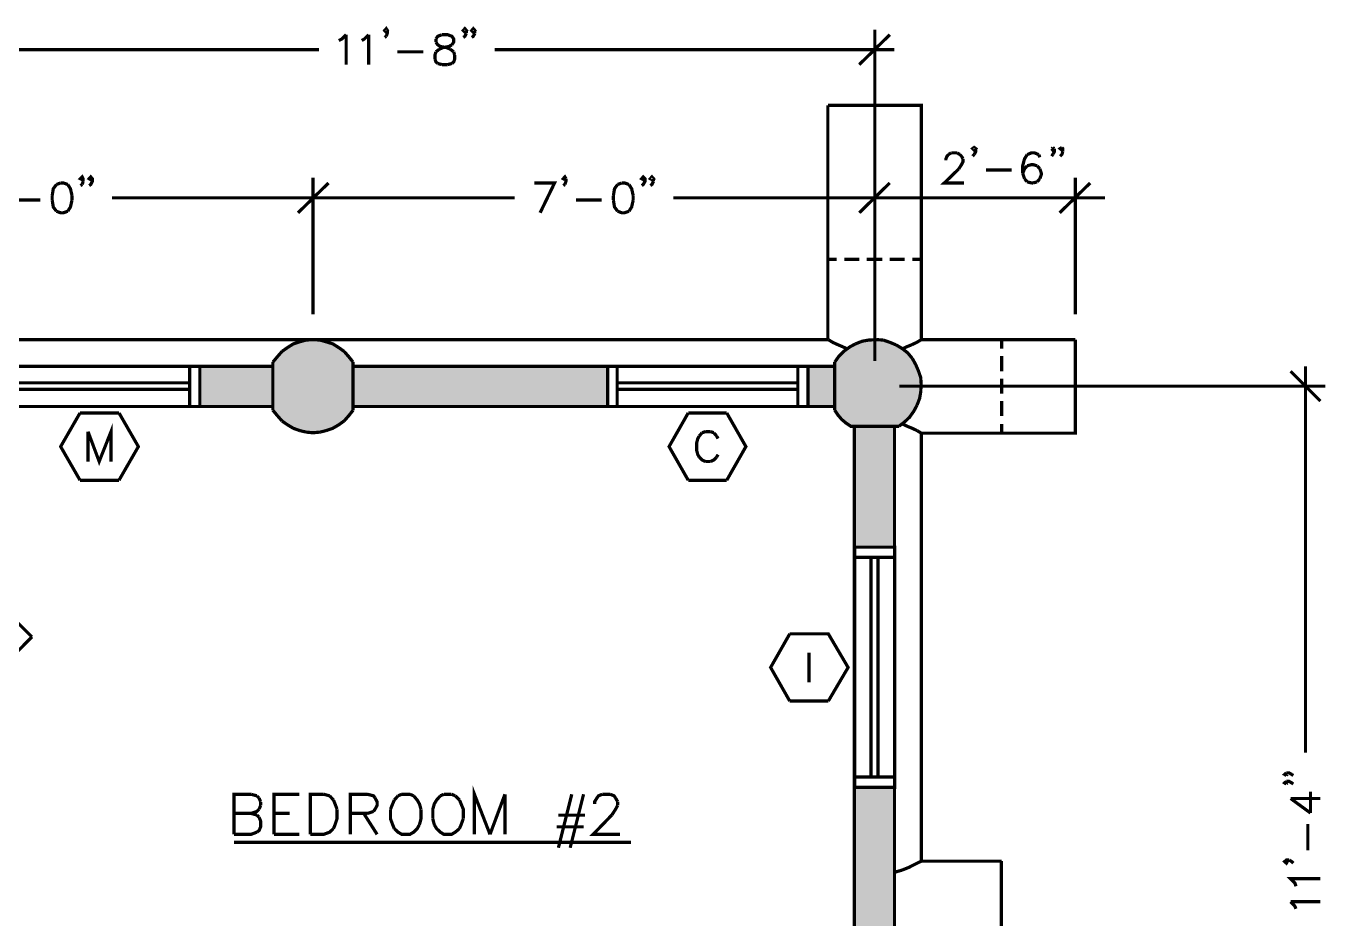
# Model space of a CAD drawing. Header units: millimetres. Extents: x 31 to 857, y 6 to 562.
# Drawn here: x 166.8 to 269.8, y 456.2 to 526.9 of the extents above; entities that cross this region are included whole.
import ezdxf

# ---------------------------------------------------------------- set-up
doc = ezdxf.new("R2010")
doc.units = ezdxf.units.MM
doc.layers.add('H', color=7, linetype='Continuous')
doc.layers.add('P', color=7, linetype='Continuous')

msp = doc.modelspace()

# ---------------------------------------------------------------- hatches: boundary and pattern name
at = {"layer": 'H', "linetype": 'Continuous'}
for points in [[(187.872, 501.65), (188.507, 501.915), (191.223, 501.65), (187.872, 501.65)], [(188.507, 501.915), (189.177, 502.038), (190.588, 501.915), (188.507, 501.915)], [(191.223, 501.65), (188.507, 501.915), (190.588, 501.915), (191.223, 501.65)], [(190.588, 501.915), (189.177, 502.038), (189.9, 502.038), (190.588, 501.915)], [(232.357, 501.65), (232.922, 501.862), (235.585, 501.65), (232.357, 501.65)], [(232.922, 501.862), (233.045, 501.915), (235.126, 501.862), (232.922, 501.862)], [(235.585, 501.65), (232.922, 501.862), (235.126, 501.862), (235.585, 501.65)], [(233.045, 501.915), (233.627, 502.038), (234.915, 501.915), (233.045, 501.915)], [(235.126, 501.862), (233.045, 501.915), (234.915, 501.915), (235.126, 501.862)], [(234.915, 501.915), (233.627, 502.038), (234.438, 502.038), (234.915, 501.915)], [(186.355, 500.257), (186.778, 500.803), (192.705, 500.257), (186.355, 500.257)], [(186.778, 500.803), (187.29, 501.28), (192.317, 500.803), (186.778, 500.803)], [(192.705, 500.257), (186.778, 500.803), (192.317, 500.803), (192.705, 500.257)], [(187.29, 501.28), (187.872, 501.65), (191.805, 501.28), (187.29, 501.28)], [(192.317, 500.803), (187.29, 501.28), (191.805, 501.28), (192.317, 500.803)], [(191.805, 501.28), (187.872, 501.65), (191.223, 501.65), (191.805, 501.28)], [(231.14, 500.68), (231.228, 500.803), (236.855, 500.68), (231.14, 500.68)], [(231.228, 500.803), (231.652, 501.191), (236.732, 500.803), (231.228, 500.803)], [(236.855, 500.68), (231.228, 500.803), (236.732, 500.803), (236.855, 500.68)], [(231.652, 501.191), (231.775, 501.315), (236.343, 501.191), (231.652, 501.191)], [(236.732, 500.803), (231.652, 501.191), (236.343, 501.191), (236.732, 500.803)], [(231.775, 501.315), (232.234, 501.615), (236.22, 501.315), (231.775, 501.315)], [(236.343, 501.191), (231.775, 501.315), (236.22, 501.315), (236.343, 501.191)], [(232.234, 501.615), (232.357, 501.65), (235.744, 501.615), (232.234, 501.615)], [(236.22, 501.315), (232.234, 501.615), (235.744, 501.615), (236.22, 501.315)], [(235.744, 501.615), (232.357, 501.65), (235.585, 501.65), (235.744, 501.615)], [(180.552, 496.746), (180.552, 499.921), (186.355, 496.746), (180.552, 496.746)], [(186.355, 496.746), (180.552, 499.921), (186.355, 499.921), (186.355, 496.746)], [(186.355, 496.447), (186.355, 500.257), (192.705, 496.447), (186.355, 496.447)], [(192.705, 496.447), (186.355, 500.257), (192.705, 500.257), (192.705, 496.447)], [(192.705, 496.746), (192.705, 499.921), (193.763, 496.746), (192.705, 496.746)], [(193.763, 496.746), (192.705, 499.921), (193.763, 499.921), (193.763, 496.746)], [(193.763, 496.746), (193.763, 499.921), (212.848, 496.746), (193.763, 496.746)], [(212.848, 496.746), (193.763, 499.921), (212.848, 499.921), (212.848, 496.746)], [(228.723, 496.746), (228.723, 499.921), (229.782, 496.746), (228.723, 496.746)], [(229.782, 496.746), (228.723, 499.921), (229.782, 499.921), (229.782, 496.746)], [(229.782, 496.746), (229.782, 499.921), (230.84, 496.746), (229.782, 496.746)], [(230.84, 496.746), (229.782, 499.921), (230.84, 499.921), (230.84, 496.746)], [(230.84, 500.257), (231.14, 500.68), (237.155, 500.257), (230.84, 500.257)], [(230.84, 500.133), (230.84, 500.257), (237.243, 500.133), (230.84, 500.133)], [(237.243, 500.133), (230.84, 500.257), (237.155, 500.257), (237.243, 500.133)], [(230.84, 499.445), (230.84, 500.133), (237.525, 499.445), (230.84, 499.445)], [(237.525, 499.445), (230.84, 500.133), (237.243, 500.133), (237.525, 499.445)], [(237.155, 500.257), (231.14, 500.68), (236.855, 500.68), (237.155, 500.257)], [(230.84, 498.775), (230.84, 499.445), (237.649, 498.775), (230.84, 498.775)], [(237.649, 498.775), (230.84, 499.445), (237.525, 499.445), (237.649, 498.775)], [(230.84, 498.052), (230.84, 498.775), (237.702, 498.052), (230.84, 498.052)], [(237.702, 498.052), (230.84, 498.775), (237.649, 498.775), (237.702, 498.052)], [(230.84, 497.381), (230.84, 498.052), (237.578, 497.381), (230.84, 497.381)], [(237.578, 497.381), (230.84, 498.052), (237.702, 498.052), (237.578, 497.381)], [(230.84, 496.693), (230.84, 497.381), (237.314, 496.693), (230.84, 496.693)], [(237.314, 496.693), (230.84, 497.381), (237.578, 497.381), (237.314, 496.693)], [(230.84, 496.447), (230.84, 496.693), (237.155, 496.447), (230.84, 496.447)], [(237.155, 496.447), (230.84, 496.693), (237.314, 496.693), (237.155, 496.447)], [(186.778, 495.9), (186.355, 496.447), (192.317, 495.9), (186.778, 495.9)], [(192.317, 495.9), (186.355, 496.447), (192.705, 496.447), (192.317, 495.9)], [(187.29, 495.388), (186.778, 495.9), (191.805, 495.388), (187.29, 495.388)], [(191.805, 495.388), (186.778, 495.9), (192.317, 495.9), (191.805, 495.388)], [(231.052, 496.111), (230.84, 496.447), (236.943, 496.111), (231.052, 496.111)], [(236.943, 496.111), (230.84, 496.447), (237.155, 496.447), (236.943, 496.111)], [(231.175, 495.935), (231.052, 496.111), (236.802, 495.935), (231.175, 495.935)], [(236.802, 495.935), (231.052, 496.111), (236.943, 496.111), (236.802, 495.935)], [(231.51, 495.6), (231.175, 495.935), (236.467, 495.6), (231.51, 495.6)], [(236.467, 495.6), (231.175, 495.935), (236.802, 495.935), (236.467, 495.6)], [(187.872, 495.053), (187.29, 495.388), (191.223, 495.053), (187.872, 495.053)], [(191.223, 495.053), (187.29, 495.388), (191.805, 495.388), (191.223, 495.053)], [(188.507, 494.788), (187.872, 495.053), (190.588, 494.788), (188.507, 494.788)], [(190.588, 494.788), (187.872, 495.053), (191.223, 495.053), (190.588, 494.788)], [(189.177, 494.665), (188.507, 494.788), (189.9, 494.665), (189.177, 494.665)], [(189.9, 494.665), (188.507, 494.788), (190.588, 494.788), (189.9, 494.665)], [(231.599, 495.512), (231.51, 495.6), (236.396, 495.512), (231.599, 495.512)], [(236.396, 495.512), (231.51, 495.6), (236.467, 495.6), (236.396, 495.512)], [(232.075, 495.177), (231.599, 495.512), (235.92, 495.177), (232.075, 495.177)], [(235.92, 495.177), (231.599, 495.512), (236.396, 495.512), (235.92, 495.177)], [(232.41, 485.599), (232.41, 495.177), (235.585, 485.599), (232.41, 485.599)], [(235.585, 485.599), (232.41, 495.177), (235.585, 495.177), (235.585, 485.599)], [(232.41, 466.549), (232.41, 466.602), (235.585, 466.549), (232.41, 466.549)], [(235.585, 466.549), (232.41, 466.602), (235.585, 466.602), (235.585, 466.549)], [(232.41, 429.56), (232.41, 466.549), (235.585, 429.56), (232.41, 429.56)], [(235.585, 429.56), (232.41, 466.549), (235.585, 466.549), (235.585, 429.56)]]:
    msp.add_hatch(color=256, dxfattribs=at).paths.add_polyline_path(points)

# ---------------------------------------------------------------- linework, layer by layer
at = {"layer": 'P', "const_width": 0.254}
for points in [[(195.404, 526.503), (195.315, 526.38), (195.192, 526.503), (195.315, 526.644), (195.404, 526.503)], [(195.404, 526.503), (195.404, 526.292), (195.315, 526.045)], [(201.665, 526.503), (201.542, 526.38), (201.418, 526.503), (201.542, 526.644), (201.665, 526.503)], [(201.665, 526.503), (201.665, 526.292)], [(202.336, 526.503), (202.212, 526.38), (202.089, 526.503), (202.212, 526.644), (202.336, 526.503)], [(202.336, 526.503), (202.336, 526.292)], [(234.015, 504.031), (234.015, 526.556)], [(191.558, 525.709), (191.805, 525.833), (192.14, 526.168)], [(192.14, 526.168), (192.14, 523.804)], [(193.375, 525.709), (193.587, 525.833), (193.922, 526.168)], [(193.922, 526.168), (193.922, 523.804)], [(195.315, 526.045), (195.192, 525.956)], [(199.725, 526.168), (199.39, 526.045), (199.249, 525.833)], [(199.249, 525.833), (199.249, 525.586)], [(199.249, 525.586), (199.39, 525.374), (199.602, 525.233), (200.06, 525.163), (200.395, 525.022)], [(200.519, 525.374), (200.66, 525.586), (200.66, 525.833), (200.519, 526.045), (200.184, 526.168), (199.725, 526.168), (199.725, 526.168)], [(201.665, 526.292), (201.542, 526.045), (201.418, 525.956)], [(202.336, 526.292), (202.212, 526.045), (202.089, 525.956)], [(232.78, 523.804), (235.197, 526.168)], [(158.327, 524.986), (189.988, 524.986)], [(196.197, 524.81), (198.243, 524.81)], [(199.178, 524.228), (199.178, 524.563), (199.249, 524.81)], [(199.249, 524.81), (199.513, 525.022)], [(199.513, 525.022), (199.849, 525.163), (200.272, 525.233)], [(200.272, 525.233), (200.519, 525.374)], [(200.395, 525.022), (200.66, 524.81)], [(200.731, 524.563), (200.731, 524.228), (200.66, 524.016), (200.519, 523.893)], [(200.66, 524.81), (200.731, 524.563)], [(235.567, 524.986), (203.906, 524.986)], [(199.39, 523.893), (199.249, 524.016), (199.178, 524.228)], [(199.725, 523.804), (199.39, 523.893)], [(200.184, 523.804), (199.725, 523.804)], [(200.519, 523.893), (200.184, 523.804)], [(230.293, 520.577), (237.702, 520.577), (237.702, 508.388)], [(230.293, 508.388), (230.293, 520.577)], [(242.006, 517.155), (241.882, 517.031), (241.759, 517.155), (241.882, 517.243), (242.006, 517.155)], [(242.006, 517.155), (242.006, 516.908), (241.882, 516.696)], [(248.02, 517.155), (248.109, 517.243)], [(248.232, 517.155), (248.109, 517.031), (248.02, 517.155)], [(248.109, 517.243), (248.232, 517.155)], [(248.232, 517.155), (248.232, 516.908), (248.109, 516.696)], [(248.902, 517.155), (248.832, 517.031), (248.691, 517.155), (248.832, 517.243)], [(248.832, 517.243), (248.902, 517.155), (248.902, 516.908)], [(239.642, 516.22), (239.642, 516.343), (239.73, 516.555), (239.854, 516.696)], [(239.854, 516.696), (240.065, 516.819)], [(240.065, 516.819), (240.524, 516.819)], [(240.524, 516.819), (240.736, 516.696)], [(241, 516.343), (241, 516.132), (240.877, 515.885), (240.665, 515.549)], [(240.736, 516.696), (240.877, 516.555)], [(240.877, 516.555), (241, 516.343)], [(241.882, 516.696), (241.759, 516.555)], [(246.08, 516.678), (245.868, 516.343), (245.727, 515.796), (245.727, 515.197)], [(246.997, 516.678), (246.662, 516.819), (246.415, 516.819), (246.08, 516.678)], [(247.086, 516.467), (246.997, 516.678)], [(248.109, 516.696), (248.02, 516.555)], [(248.902, 516.908), (248.832, 516.696), (248.691, 516.555)], [(240.665, 515.549), (239.518, 514.438), (241.088, 514.438)], [(242.817, 515.461), (244.845, 515.461)], [(245.868, 515.549), (245.727, 515.197)], [(245.727, 515.197), (245.868, 514.773)], [(246.08, 515.796), (245.868, 515.549)], [(246.874, 515.796), (246.539, 515.885), (246.415, 515.885), (246.08, 515.796)], [(247.086, 515.549), (246.874, 515.796)], [(247.086, 514.773), (247.209, 515.126), (247.209, 515.197), (247.086, 515.549)], [(169.192, 514.315), (168.945, 513.98), (168.857, 513.433)], [(169.527, 514.438), (169.192, 514.315)], [(170.092, 514.315), (169.739, 514.438), (169.527, 514.438), (169.527, 514.438)], [(170.427, 513.433), (170.303, 513.98), (170.092, 514.315)], [(171.238, 514.703), (171.097, 514.773), (171.238, 514.914), (171.309, 514.773), (171.309, 514.562)], [(171.238, 514.315), (171.097, 514.227)], [(171.309, 514.773), (171.238, 514.703)], [(171.309, 514.562), (171.238, 514.315)], [(172.032, 514.773), (171.909, 514.703), (171.785, 514.773), (171.909, 514.914), (172.032, 514.773), (172.032, 514.562), (171.909, 514.315), (171.785, 514.227)], [(188.33, 512.075), (190.747, 514.438)], [(190.747, 514.438), (188.33, 512.075)], [(189.512, 504.031), (189.512, 514.862)], [(189.512, 504.031), (189.512, 514.862)], [(207.045, 514.438), (208.65, 514.438), (207.504, 512.075)], [(209.462, 514.703), (209.338, 514.773), (209.462, 514.914), (209.55, 514.773)], [(209.462, 514.315), (209.338, 514.227)], [(209.55, 514.773), (209.462, 514.703)], [(209.55, 514.773), (209.55, 514.562), (209.462, 514.315)], [(213.642, 514.315), (213.395, 513.98), (213.307, 513.433)], [(213.977, 514.438), (213.642, 514.315)], [(214.542, 514.315), (214.189, 514.438), (213.977, 514.438), (213.977, 514.438)], [(214.877, 513.433), (214.753, 513.98), (214.542, 514.315)], [(215.812, 514.773), (215.671, 514.703), (215.547, 514.773), (215.671, 514.914), (215.812, 514.773), (215.812, 514.562), (215.671, 514.315), (215.547, 514.227)], [(216.482, 514.773), (216.359, 514.703), (216.235, 514.773), (216.359, 514.914), (216.482, 514.773)], [(216.482, 514.562), (216.359, 514.315), (216.235, 514.227)], [(216.482, 514.773), (216.482, 514.562)], [(232.78, 512.075), (235.197, 514.438)], [(232.78, 512.075), (235.197, 514.438)], [(234.015, 504.031), (234.015, 514.862)], [(234.015, 500.345), (234.015, 514.862)], [(245.868, 514.773), (246.08, 514.526)], [(246.08, 514.526), (246.415, 514.438)], [(246.415, 514.438), (246.539, 514.438)], [(246.539, 514.438), (246.874, 514.526)], [(246.874, 514.526), (247.086, 514.773)], [(251.072, 514.438), (248.655, 512.075)], [(249.89, 504.031), (249.89, 514.862)], [(165.894, 513.08), (167.922, 513.08)], [(168.857, 513.433), (168.857, 513.08)], [(168.857, 513.08), (168.945, 512.533), (169.192, 512.198)], [(170.092, 512.198), (170.303, 512.533), (170.427, 513.08)], [(170.427, 513.08), (170.427, 513.433)], [(191.135, 513.256), (173.602, 513.256)], [(187.96, 513.256), (205.475, 513.256)], [(210.344, 513.08), (212.372, 513.08)], [(213.307, 513.433), (213.307, 513.08)], [(213.307, 513.08), (213.395, 512.533), (213.642, 512.198)], [(214.542, 512.198), (214.753, 512.533), (214.877, 513.08)], [(214.877, 513.08), (214.877, 513.433)], [(235.585, 513.256), (218.052, 513.256)], [(234.015, 513.256), (231.599, 513.256)], [(234.015, 513.256), (249.89, 513.256)], [(249.89, 513.256), (252.254, 513.256)], [(169.192, 512.198), (169.527, 512.075), (169.739, 512.075), (170.092, 512.198)], [(213.642, 512.198), (213.977, 512.075), (214.189, 512.075), (214.542, 512.198)], [(230.999, 508.388), (230.293, 508.388)], [(230.293, 502.038), (230.293, 508.388)], [(232.78, 508.388), (231.599, 508.388)], [(234.597, 508.388), (233.38, 508.388)], [(236.379, 508.388), (235.197, 508.388)], [(237.702, 508.388), (236.978, 508.388)], [(237.702, 502.038), (237.702, 508.388)], [(230.293, 502.038), (148.802, 502.038)], [(188.454, 501.862), (187.96, 501.703), (187.484, 501.403), (187.06, 501.103)], [(188.965, 502.003), (188.454, 501.862)], [(190.077, 502.003), (189.512, 502.038), (188.965, 502.003)], [(190.571, 501.862), (190.077, 502.003)], [(191.558, 501.403), (191.082, 501.703), (190.571, 501.862)], [(230.329, 502.038), (230.664, 501.826)], [(230.664, 501.826), (231.052, 501.65)], [(232.481, 501.703), (232.022, 501.456), (231.546, 501.103), (231.175, 500.733), (230.84, 500.257)], [(234.139, 502.038), (233.539, 502.003), (233.027, 501.915), (232.481, 501.703)], [(234.685, 502.003), (234.139, 502.038)], [(235.708, 501.615), (235.197, 501.826), (234.685, 502.003)], [(236.978, 501.65), (237.349, 501.826)], [(237.349, 501.826), (237.702, 502.038)], [(244.052, 502.038), (237.702, 502.038)], [(244.052, 501.315), (244.052, 502.038)], [(249.89, 502.038), (249.89, 494.63), (244.052, 494.63)], [(244.052, 502.038), (249.89, 502.038)], [(187.06, 501.103), (186.69, 500.68), (186.337, 500.257)], [(191.982, 501.103), (191.558, 501.403)], [(192.352, 500.68), (191.982, 501.103)], [(192.687, 500.257), (192.352, 500.68)], [(231.052, 501.65), (231.422, 501.491), (231.81, 501.315)], [(236.202, 501.315), (235.708, 501.615)], [(236.202, 501.315), (236.59, 501.491), (236.978, 501.65)], [(236.978, 500.556), (236.626, 500.98), (236.202, 501.315)], [(244.052, 499.533), (244.052, 500.733)], [(148.237, 499.921), (186.337, 499.921)], [(180.552, 499.921), (180.552, 496.746), (164.677, 496.746)], [(180.552, 499.921), (164.677, 499.921), (164.677, 496.746)], [(179.74, 499.921), (179.74, 496.746)], [(186.337, 496.447), (186.337, 500.257)], [(192.687, 496.447), (192.687, 500.257)], [(192.687, 499.921), (230.84, 499.921)], [(228.723, 499.921), (228.723, 496.746), (212.848, 496.746)], [(228.723, 499.921), (212.848, 499.921), (212.848, 496.746)], [(213.607, 499.921), (213.607, 496.746)], [(227.912, 499.921), (227.912, 496.746)], [(230.84, 496.447), (230.84, 500.257)], [(237.684, 498.493), (237.649, 499.039), (237.472, 499.551), (237.261, 500.045), (236.978, 500.556)], [(268.129, 499.921), (268.129, 469.353)], [(179.74, 498.616), (165.47, 498.616)], [(227.912, 498.616), (213.607, 498.616)], [(244.052, 497.769), (244.052, 498.951)], [(269.311, 497.17), (266.947, 499.533)], [(179.74, 498.105), (165.47, 498.105)], [(227.912, 498.105), (213.607, 498.105)], [(235.955, 498.352), (269.699, 498.352)], [(237.349, 496.835), (237.561, 497.381), (237.649, 497.893), (237.684, 498.493)], [(160.937, 493.783), (160.937, 496.746), (186.337, 496.746)], [(192.687, 496.746), (230.84, 496.746)], [(235.92, 495.177), (236.379, 495.529), (236.767, 495.9), (237.102, 496.376), (237.349, 496.835)], [(244.052, 495.988), (244.052, 497.17)], [(171.062, 490.908), (169.527, 493.571), (171.062, 496.235)], [(171.062, 496.235), (174.149, 496.235)], [(171.062, 496.235), (171.062, 496.235)], [(174.149, 496.235), (175.683, 493.571), (174.149, 490.908)], [(186.337, 496.447), (186.69, 496.023)], [(186.69, 496.023), (187.06, 495.6)], [(187.06, 495.6), (187.484, 495.3)], [(190.571, 494.841), (191.082, 495.018), (191.558, 495.3), (191.982, 495.6)], [(191.982, 495.6), (192.352, 496.023), (192.687, 496.447)], [(219.234, 490.908), (217.717, 493.571), (219.234, 496.235)], [(219.234, 496.235), (222.285, 496.235)], [(219.234, 496.235), (219.234, 496.235)], [(222.285, 496.235), (223.802, 493.571), (222.285, 490.908)], [(230.84, 496.447), (231.087, 496.076), (231.387, 495.723), (231.722, 495.441), (232.11, 495.177)], [(171.697, 494.753), (172.579, 492.39), (173.514, 494.753), (173.514, 492.39)], [(171.697, 492.39), (171.697, 494.753)], [(187.484, 495.3), (187.96, 495.018), (188.454, 494.841)], [(188.454, 494.841), (188.965, 494.718)], [(188.965, 494.718), (189.512, 494.665), (190.077, 494.718)], [(190.077, 494.718), (190.571, 494.841)], [(220.327, 494.665), (220.116, 494.418)], [(220.592, 494.753), (220.327, 494.665)], [(221.015, 494.753), (220.592, 494.753)], [(221.262, 494.665), (221.015, 494.753)], [(221.474, 494.418), (221.262, 494.665)], [(232.057, 495.177), (235.92, 495.177)], [(232.392, 429.56), (232.392, 495.177)], [(235.567, 429.56), (235.567, 495.177)], [(236.978, 495.018), (236.59, 495.177), (236.202, 495.353)], [(237.349, 494.841), (236.978, 495.018)], [(237.702, 494.63), (237.349, 494.841)], [(244.052, 494.63), (237.702, 494.63)], [(237.702, 460.763), (237.702, 494.63)], [(244.052, 494.63), (244.052, 495.353)], [(220.116, 494.418), (219.992, 494.206), (219.904, 493.871), (219.904, 493.272), (219.992, 492.936), (220.116, 492.725)], [(221.597, 494.206), (221.474, 494.418)], [(220.116, 492.725), (220.327, 492.513), (220.592, 492.39)], [(221.015, 492.39), (221.262, 492.513), (221.474, 492.725)], [(221.474, 492.725), (221.597, 492.936)], [(220.592, 492.39), (221.015, 492.39)], [(174.149, 490.908), (171.062, 490.908)], [(222.285, 490.908), (219.234, 490.908)], [(232.41, 466.566), (232.41, 485.616), (235.585, 485.616), (235.585, 466.602), (232.41, 466.602)], [(232.392, 484.805), (235.567, 484.805)], [(233.715, 467.413), (233.715, 484.805)], [(234.262, 467.413), (234.262, 484.805)], [(167.252, 478.508), (163.901, 481.842), (160.514, 478.508), (163.901, 475.121), (163.901, 475.121)], [(163.901, 475.121), (167.252, 478.508)], [(227.277, 473.428), (225.76, 476.091), (227.277, 478.755), (227.277, 478.755)], [(227.277, 478.755), (230.329, 478.755), (231.898, 476.091), (230.329, 473.428)], [(228.794, 474.909), (228.794, 477.273)], [(230.329, 473.428), (227.277, 473.428)], [(266.612, 467.536), (266.471, 467.625), (266.612, 467.748)], [(266.612, 467.748), (266.682, 467.625)], [(266.612, 467.748), (266.823, 467.748), (267.035, 467.625)], [(232.392, 467.413), (235.567, 467.413)], [(266.612, 466.866), (266.471, 466.954), (266.612, 467.078)], [(266.682, 467.625), (266.612, 467.536)], [(266.612, 467.078), (266.682, 466.954)], [(266.612, 467.078), (266.823, 467.078), (267.035, 466.954)], [(266.682, 466.954), (266.612, 466.866)], [(267.035, 467.625), (267.159, 467.536)], [(267.035, 466.954), (267.159, 466.866)], [(183.25, 462.88), (183.25, 466.055), (184.609, 466.055)], [(184.609, 466.055), (185.067, 465.931)], [(185.067, 465.931), (185.244, 465.755)], [(185.244, 465.755), (185.367, 465.455)], [(186.425, 462.88), (186.425, 466.055), (188.419, 466.055)], [(189.301, 462.88), (189.301, 466.055), (190.359, 466.055)], [(190.359, 466.055), (190.835, 465.931)], [(190.835, 465.931), (191.135, 465.596)], [(192.476, 462.88), (192.476, 466.055), (193.834, 466.055)], [(193.834, 466.055), (194.31, 465.931), (194.433, 465.755)], [(194.433, 465.755), (194.592, 465.455), (194.592, 465.173), (194.433, 464.873)], [(196.25, 465.931), (195.95, 465.596)], [(196.55, 466.055), (196.25, 465.931)], [(197.185, 466.055), (196.55, 466.055), (196.55, 466.055)], [(197.485, 465.931), (197.185, 466.055)], [(198.067, 464.873), (197.944, 465.296), (197.767, 465.596), (197.485, 465.931)], [(199.602, 465.931), (199.302, 465.596), (199.125, 465.296), (199.002, 464.873), (199.002, 464.114)], [(199.884, 466.055), (199.602, 465.931)], [(200.484, 466.055), (199.884, 466.055), (199.884, 466.055)], [(200.783, 465.931), (200.484, 466.055)], [(201.119, 465.596), (200.783, 465.931)], [(202.3, 462.88), (202.3, 466.055), (203.535, 462.88)], [(203.535, 462.88), (204.717, 466.055)], [(204.717, 466.055), (204.717, 462.88)], [(210.009, 466.055), (208.95, 461.821)], [(210.943, 466.055), (209.885, 461.821)], [(211.825, 465.296), (211.825, 465.473), (212.002, 465.755)], [(212.002, 465.755), (212.125, 465.931), (212.425, 466.055)], [(212.425, 466.055), (213.06, 466.055)], [(213.06, 466.055), (213.36, 465.931), (213.483, 465.755)], [(213.483, 465.755), (213.642, 465.473)], [(266.947, 465.72), (268.517, 464.573)], [(266.947, 465.72), (269.311, 465.72)], [(268.517, 464.573), (268.517, 466.266)], [(185.244, 464.873), (185.067, 464.697), (184.609, 464.538)], [(185.367, 465.173), (185.244, 464.873)], [(185.367, 465.455), (185.367, 465.173)], [(191.135, 465.596), (191.258, 465.296), (191.417, 464.873)], [(191.417, 464.873), (191.417, 464.114), (191.258, 463.638)], [(194.31, 464.697), (193.834, 464.538)], [(194.433, 464.873), (194.31, 464.697)], [(195.95, 465.596), (195.827, 465.296), (195.651, 464.873)], [(195.651, 464.873), (195.651, 464.114), (195.827, 463.638)], [(197.944, 463.638), (198.067, 464.114), (198.067, 464.873)], [(201.418, 464.114), (201.418, 464.873), (201.242, 465.296), (201.119, 465.596)], [(213.642, 465.173), (213.483, 464.873), (213.184, 464.414)], [(213.642, 465.473), (213.642, 465.173)], [(184.609, 464.538), (183.25, 464.538)], [(184.609, 464.538), (185.067, 464.414)], [(185.067, 464.414), (185.244, 464.238)], [(185.244, 464.238), (185.367, 463.938), (185.367, 463.479), (185.244, 463.18), (185.067, 463.056)], [(186.425, 464.538), (187.66, 464.538)], [(191.258, 463.638), (191.135, 463.338)], [(193.834, 464.538), (192.476, 464.538)], [(193.534, 464.538), (194.592, 462.88)], [(195.827, 463.638), (195.95, 463.338)], [(195.95, 463.338), (196.25, 463.056), (196.55, 462.88), (197.185, 462.88), (197.485, 463.056), (197.767, 463.338), (197.944, 463.638)], [(199.002, 464.114), (199.125, 463.638)], [(199.125, 463.638), (199.302, 463.338), (199.602, 463.056), (199.884, 462.88), (200.484, 462.88), (200.783, 463.056), (201.119, 463.338)], [(201.119, 463.338), (201.242, 463.638)], [(201.242, 463.638), (201.418, 464.114)], [(208.95, 464.397), (211.067, 464.397)], [(213.184, 464.414), (211.702, 462.88), (213.819, 462.88)], [(268.305, 461.61), (268.305, 463.691)], [(185.067, 463.056), (184.609, 462.88), (183.25, 462.88)], [(186.425, 462.88), (188.419, 462.88)], [(191.135, 463.338), (190.835, 463.056), (190.359, 462.88), (189.301, 462.88), (189.301, 462.88)], [(208.827, 463.479), (210.943, 463.479)], [(183.25, 462.245), (214.701, 462.245)], [(236.679, 460.252), (237.19, 460.516), (237.702, 460.763)], [(237.702, 460.763), (244.052, 460.763)], [(244.034, 460.763), (244.034, 453.355)], [(266.612, 460.851), (266.682, 460.728), (266.612, 460.604), (266.471, 460.728), (266.612, 460.851), (266.823, 460.851)], [(266.823, 460.851), (267.035, 460.728)], [(267.035, 460.728), (267.159, 460.604)], [(235.585, 459.881), (236.132, 460.04), (236.679, 460.252)], [(267.37, 458.77), (267.282, 459.034), (266.947, 459.37), (269.311, 459.37)], [(267.37, 456.988), (267.282, 457.2), (266.947, 457.553)], [(266.947, 457.553), (269.311, 457.553)]]:
    msp.add_lwpolyline(points, dxfattribs=at)

doc.saveas('drawing.dxf')
